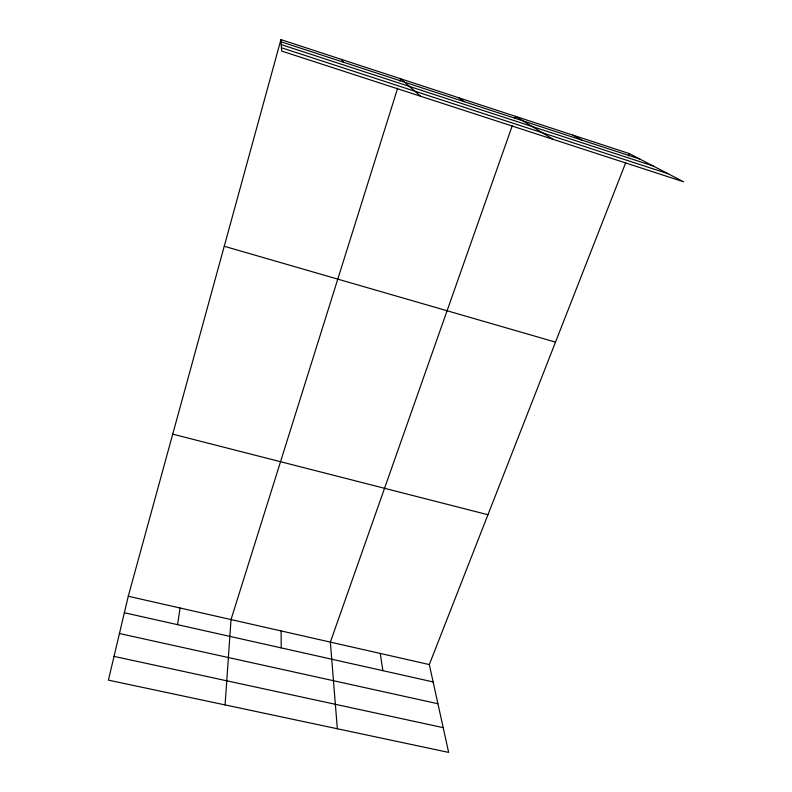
<?xml version="1.0" encoding="UTF-8"?>
<svg xmlns="http://www.w3.org/2000/svg" width="792" height="792" viewBox="0 0 792 792"><rect width="100%" height="100%" fill="white"/><g stroke="black" fill="none" stroke-linecap="round" stroke-linejoin="round"><path stroke-width="1.19" d="M225.076 704.92L231.026 619.572L397.673 88.15M177.566 624.67L180.081 608.009M280.922 39.6L281.675 51.064L683.585 181.794L629.293 153.579L280.922 39.6L128.264 596.247L108.415 680.14L448.648 752.4L429.304 664.567L625.72 162.716M399.881 81.111L400.623 78.764L420.651 96.268M512.276 125.68L330.363 642.114L337.333 728.759M514.741 118.701L515.562 116.365L553.222 139.392M628.403 155.866L629.293 153.579M114.038 656.39L443.193 727.65M119.444 633.521L437.927 703.741M124.354 612.741L433.125 681.932M128.264 596.247L429.304 664.567M172.715 434.155L487.941 514.731M224.245 246.272L555.499 342.124M281.249 44.619L653.192 165.993M281.457 47.758L668.022 173.705M281.071 41.808L639.827 159.053M573.002 135.165L581.952 140.135M458.667 97.753L464.28 101.683M341.382 59.38L343.431 62.182M380.249 653.43L382.873 670.676M281.111 630.937L281.239 647.896"/></g></svg>
